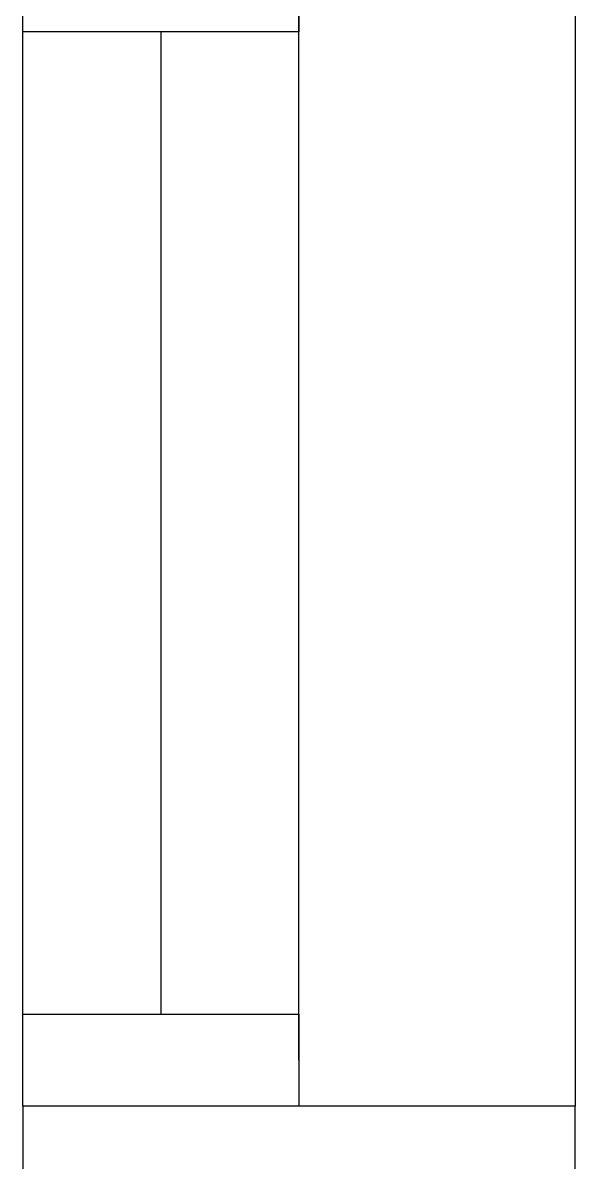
# Model space of a CAD drawing. Header units: inches. Extents: x 16928 to 514628, y -1471 to 241387.
# Drawn here: x 69139 to 69439, y 29605 to 30224 of the extents above; entities that cross this region are included whole.
import ezdxf

# ---------------------------------------------------------------- set-up
doc = ezdxf.new("R2010")
doc.units = ezdxf.units.IN
doc.header["$MEASUREMENT"] = 0
for name, color, linetype in [('LW', 2, 'Continuous'), ('WALL', 1, 'Continuous'), ('WIN', 9, 'Continuous')]:
    doc.layers.add(name, color=color, linetype=linetype)

msp = doc.modelspace()

# ---------------------------------------------------------------- linework, layer by layer
at = {"layer": 'LW'}
msp.add_line((69438.56, 31435.48), (69438.56, 29635.48), dxfattribs=at)
at = {"layer": 'WALL'}
msp.add_lwpolyline([(69138.56, 29635.48), (69138.56, 29485.48), (69438.56, 29485.48), (69438.56, 29635.48)], close=True, dxfattribs=at)
at = {"layer": 'WIN'}
for p, q in [((69138.56, 29635.48), (69138.56, 31435.48)), ((69288.56, 29660.48), (69288.56, 31410.48)), ((69213.56, 30218.81), (69213.56, 29685.48))]:
    msp.add_line(p, q, dxfattribs=at)
for points in [[(69288.56, 30268.81), (69288.56, 30218.81), (69138.56, 30218.81), (69138.56, 30268.81)], [(69288.56, 29685.48), (69288.56, 29635.48), (69138.56, 29635.48), (69138.56, 29685.48)]]:
    msp.add_lwpolyline(points, close=True, dxfattribs=at)

doc.saveas('drawing.dxf')
